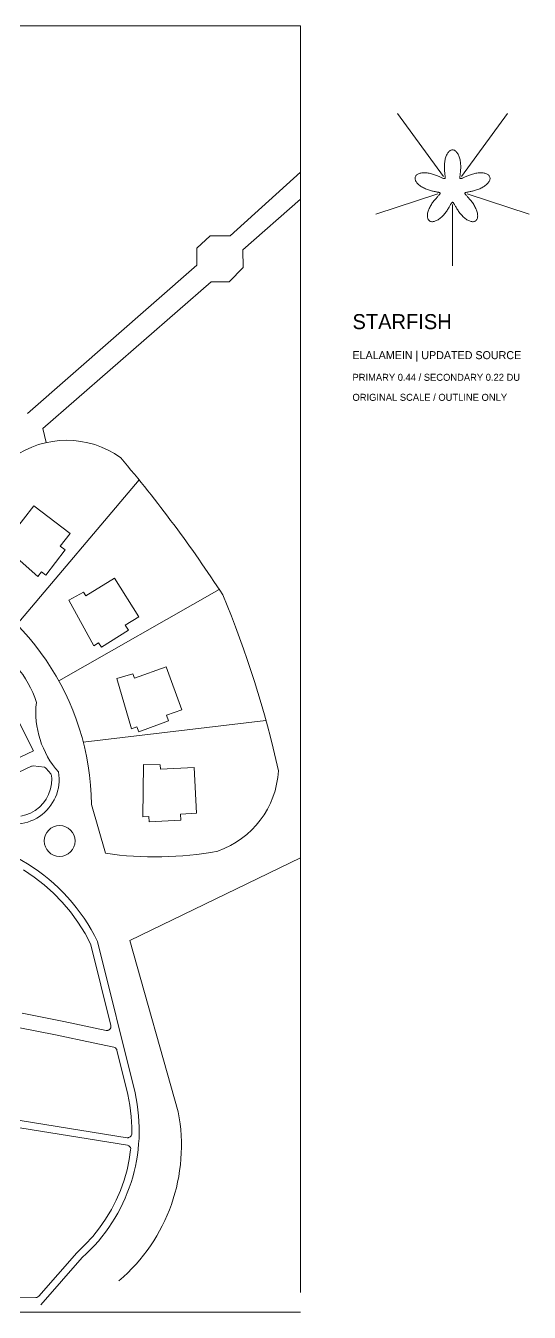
# Model space of a CAD drawing. Header units: inches. Extents: x 36 to 78.3, y 17.3 to 55.9.
# Drawn here: x 63.2 to 78.3, y 17.31 to 55.9 of the extents above; entities that cross this region are included whole.
import ezdxf

# ---------------------------------------------------------------- set-up
doc = ezdxf.new("R2010")
doc.units = ezdxf.units.IN
for name, color, linetype, lineweight in [('01_ORIGINAL_PLAN', 7, 'Continuous', 20), ('02_CONCEPT_CLOSED_AREAS', 7, 'Continuous', 15), ('03_CONCEPT_ICON', 7, 'Continuous', 15), ('04_TITLE', 7, 'Continuous', 15)]:
    doc.layers.add(name, color=color, linetype=linetype, lineweight=lineweight)

msp = doc.modelspace()

# ---------------------------------------------------------------- linework, layer by layer
at = {"layer": '01_ORIGINAL_PLAN'}
for p, q in [((36.248, 55.9), (71.442, 55.9)), ((71.442, 55.9), (71.442, 17.906)), ((71.442, 17.312), (36.248, 17.312))]:
    msp.add_line(p, q, dxfattribs=at)
for points in [[(63.257, 44.272), (68.329, 48.719), (68.329, 49.231), (68.73, 49.6), (69.33, 49.6), (71.442, 51.512), (71.442, 50.696), (69.711, 49.177), (69.725, 48.651), (69.304, 48.218), (68.761, 48.218), (63.72, 43.82), (63.817, 43.397)], [(66.604, 42.276), (62.941, 37.945)], [(69.006, 38.995), (64.196, 36.253)], [(70.407, 35.063), (64.93, 34.409)], [(65.18, 32.538), (65.591, 31.078)], [(71.442, 30.938), (66.326, 28.468)], [(66.326, 28.468), (67.775, 23.323)]]:
    msp.add_lwpolyline(points, dxfattribs=at)
for points in [[(60.29, 39.74, -0.089338), (62.813, 42.944, -0.322066), (66.051, 42.944, -0.030946), (69.111, 38.833, -0.044664), (70.78, 33.554, -0.301674), (68.967, 31.144, -0.082145), (65.591, 31.078)], [(60.29, 39.74, -0.300089), (65.18, 32.538)], [(59.998, 35.322), (60.235, 35.059), (61.831, 36.816), (61.933, 37.418, -0.214593), (63.522, 35.602, 0.212382), (64.188, 33.517, -0.642649), (62.166, 32.15, 0.132984), (51.615, 31.858, -0.471407), (50.913, 32.245)], [(53.65, 30.945, -0.14301), (60.243, 31.63, -0.286424), (65.36, 28.431), (66.481, 23.89, -0.272091), (64.9, 18.954), (63.661, 17.533)]]:
    msp.add_lwpolyline(points, format="xyb", dxfattribs=at)
for points in [[(62.827, 40.702), (63.445, 41.502), (64.534, 40.672), (64.241, 40.288), (64.384, 40.18), (63.804, 39.42), (63.677, 39.516), (63.571, 39.377), (62.394, 40.407), (62.722, 40.782)], [(65.006, 38.799), (65.865, 39.334), (66.595, 38.175), (66.187, 37.918), (66.283, 37.767), (65.474, 37.257), (65.389, 37.391), (65.242, 37.298), (64.498, 38.674), (64.936, 38.911)], [(66.464, 36.332), (67.417, 36.67), (67.882, 35.382), (67.428, 35.218), (67.489, 35.05), (66.59, 34.725), (66.536, 34.875), (66.372, 34.816), (65.94, 36.319), (66.419, 36.457)], [(61.796, 34.957), (62.78, 35.461), (63.435, 34.152), (62.399, 33.663)], [(67.244, 33.6), (68.254, 33.648), (68.327, 32.28), (67.845, 32.255), (67.855, 32.076), (66.9, 32.025), (66.892, 32.184), (66.717, 32.175), (66.739, 33.739), (67.237, 33.732)]]:
    msp.add_lwpolyline(points, close=True, dxfattribs=at)
msp.add_circle((64.22, 31.448), 0.463, dxfattribs=at)
msp.add_arc((62.535, 22.313), 5.337, 310.4718, 10.9016, dxfattribs=at)
at = {"layer": '02_CONCEPT_CLOSED_AREAS'}
for points in [[(62.555, 33.306), (63.377, 33.692), (63.393, 33.696), (63.426, 33.697), (63.764, 33.657), (63.795, 33.645), (63.821, 33.624), (63.952, 33.459), (63.97, 33.429), (63.975, 33.413), (63.985, 33.31), (63.978, 33.167), (63.948, 33.011), (63.891, 32.846), (63.818, 32.706), (63.736, 32.591), (63.614, 32.462), (63.485, 32.362), (63.343, 32.282), (63.21, 32.229), (63.056, 32.191)], [(63.139, 30.579), (63.459, 30.363), (63.757, 30.131), (64.033, 29.883), (64.298, 29.611), (64.544, 29.319), (64.771, 29.01), (64.981, 28.675), (65.146, 28.364), (65.157, 28.337), (65.755, 25.911), (65.759, 25.879), (65.757, 25.863), (65.753, 25.847), (65.74, 25.818), (65.719, 25.793), (65.706, 25.783), (65.678, 25.769), (65.662, 25.765), (65.646, 25.763), (65.614, 25.765), (64.346, 26.03), (63.1, 26.279)], [(63.027, 25.844), (64.096, 25.632), (65.228, 25.397), (65.845, 25.266), (65.873, 25.256), (65.898, 25.24), (65.918, 25.218), (65.932, 25.192), (65.936, 25.177), (66.265, 23.846), (66.327, 23.52), (66.367, 23.186), (66.384, 22.868), (66.381, 22.65), (66.372, 22.62), (66.365, 22.605), (66.345, 22.581), (66.333, 22.571), (66.319, 22.562), (66.29, 22.551), (66.274, 22.548), (66.243, 22.549), (57.347, 23.982)], [(56.93, 23.825), (66.251, 22.325), (66.28, 22.316), (66.294, 22.309), (66.318, 22.289), (66.337, 22.264), (66.343, 22.25), (66.351, 22.22), (66.35, 22.189), (66.307, 21.894), (66.241, 21.587), (66.153, 21.278), (66.042, 20.968), (65.914, 20.672), (65.771, 20.393), (65.6, 20.109), (65.415, 19.842), (65.211, 19.587), (64.989, 19.344), (64.734, 19.099), (63.596, 17.793), (63.571, 17.771), (63.54, 17.757), (63.506, 17.752), (59.891, 17.735)]]:
    msp.add_lwpolyline(points, dxfattribs=at)
at = {"layer": '03_CONCEPT_ICON'}
for points in [[(75.728, 51.374), (74.354, 53.265)], [(76.272, 51.374), (77.646, 53.265)], [(76.784, 51), (76.815, 51.013), (76.845, 51.027), (76.875, 51.041), (76.903, 51.057), (76.931, 51.073), (76.958, 51.091), (76.983, 51.109), (77.006, 51.127), (77.028, 51.146), (77.048, 51.166), (77.066, 51.186), (77.082, 51.206), (77.095, 51.227), (77.106, 51.247), (77.114, 51.268), (77.12, 51.288), (77.124, 51.307), (77.125, 51.327), (77.123, 51.345), (77.118, 51.363), (77.111, 51.381), (77.102, 51.397), (77.09, 51.412), (77.076, 51.426), (77.059, 51.439), (77.04, 51.45), (77.019, 51.46), (76.996, 51.469), (76.972, 51.476), (76.946, 51.482), (76.918, 51.486), (76.889, 51.489), (76.859, 51.49), (76.828, 51.49), (76.796, 51.488), (76.764, 51.485), (76.732, 51.481), (76.699, 51.475), (76.667, 51.468), (76.634, 51.461), (76.602, 51.452), (76.571, 51.443), (76.54, 51.433), (76.511, 51.423), (76.482, 51.412), (76.455, 51.401), (76.428, 51.39), (76.404, 51.379), (76.38, 51.368), (76.358, 51.358), (76.338, 51.349), (76.32, 51.34), (76.303, 51.333), (76.287, 51.326), (76.274, 51.321), (76.262, 51.317), (76.252, 51.314), (76.243, 51.314), (76.236, 51.314), (76.23, 51.317), (76.226, 51.322), (76.223, 51.328), (76.221, 51.337), (76.22, 51.347), (76.22, 51.36), (76.221, 51.374), (76.223, 51.391), (76.225, 51.409), (76.227, 51.429), (76.23, 51.452), (76.233, 51.475), (76.236, 51.501), (76.238, 51.528), (76.241, 51.556), (76.243, 51.586), (76.244, 51.616), (76.245, 51.648), (76.245, 51.68), (76.244, 51.713), (76.242, 51.746), (76.24, 51.779), (76.236, 51.812), (76.231, 51.844), (76.225, 51.877), (76.218, 51.908), (76.21, 51.939), (76.201, 51.968), (76.19, 51.996), (76.179, 52.023), (76.166, 52.048), (76.152, 52.071), (76.138, 52.092), (76.123, 52.111), (76.107, 52.128), (76.09, 52.143), (76.073, 52.155), (76.055, 52.164), (76.037, 52.171), (76.018, 52.175), (76, 52.176), (75.982, 52.175), (75.963, 52.171), (75.945, 52.164), (75.927, 52.155), (75.91, 52.143), (75.893, 52.128), (75.877, 52.111), (75.862, 52.092), (75.848, 52.071), (75.834, 52.048), (75.821, 52.023), (75.81, 51.996), (75.799, 51.968), (75.79, 51.939), (75.782, 51.908), (75.775, 51.877), (75.769, 51.844), (75.764, 51.812), (75.76, 51.779), (75.758, 51.746), (75.756, 51.713), (75.755, 51.68), (75.755, 51.648), (75.756, 51.616), (75.757, 51.586), (75.759, 51.556), (75.762, 51.528), (75.764, 51.501), (75.767, 51.475), (75.77, 51.452), (75.773, 51.429), (75.775, 51.409), (75.777, 51.391), (75.779, 51.374), (75.78, 51.36), (75.78, 51.347), (75.779, 51.337), (75.777, 51.328), (75.774, 51.322), (75.77, 51.317), (75.764, 51.314), (75.757, 51.314), (75.748, 51.314), (75.738, 51.317), (75.726, 51.321), (75.713, 51.326), (75.697, 51.333), (75.68, 51.34), (75.662, 51.349), (75.642, 51.358), (75.62, 51.368), (75.596, 51.379), (75.572, 51.39), (75.545, 51.401), (75.518, 51.412), (75.489, 51.423), (75.46, 51.433), (75.429, 51.443), (75.398, 51.452), (75.366, 51.461), (75.333, 51.468), (75.301, 51.475), (75.268, 51.481), (75.236, 51.485), (75.204, 51.488), (75.172, 51.49), (75.141, 51.49), (75.111, 51.489), (75.082, 51.486), (75.054, 51.482), (75.028, 51.476), (75.004, 51.469), (74.981, 51.46), (74.96, 51.45), (74.941, 51.439), (74.924, 51.426), (74.91, 51.412), (74.898, 51.397), (74.889, 51.381), (74.882, 51.363), (74.877, 51.345), (74.875, 51.327), (74.876, 51.307), (74.88, 51.288), (74.886, 51.268), (74.894, 51.247), (74.905, 51.227), (74.918, 51.206), (74.934, 51.186), (74.952, 51.166), (74.972, 51.146), (74.994, 51.127), (75.017, 51.109), (75.042, 51.091), (75.069, 51.073), (75.097, 51.057), (75.125, 51.041), (75.155, 51.027), (75.185, 51.013), (75.216, 51), (75.247, 50.988), (75.278, 50.977), (75.308, 50.967), (75.338, 50.958), (75.368, 50.95), (75.397, 50.943), (75.424, 50.936), (75.451, 50.931), (75.476, 50.925), (75.499, 50.921), (75.521, 50.916), (75.541, 50.913), (75.56, 50.909), (75.576, 50.905), (75.59, 50.902), (75.602, 50.898), (75.611, 50.894), (75.619, 50.889), (75.624, 50.884), (75.627, 50.879), (75.628, 50.873), (75.627, 50.866), (75.623, 50.858), (75.618, 50.849), (75.61, 50.839), (75.601, 50.827), (75.59, 50.815), (75.578, 50.801), (75.564, 50.786), (75.548, 50.77), (75.532, 50.752), (75.515, 50.733), (75.497, 50.713), (75.478, 50.692), (75.459, 50.669), (75.44, 50.645), (75.421, 50.62), (75.402, 50.594), (75.384, 50.567), (75.366, 50.539), (75.348, 50.511), (75.332, 50.482), (75.317, 50.453), (75.303, 50.423), (75.29, 50.393), (75.278, 50.364), (75.269, 50.335), (75.261, 50.306), (75.254, 50.277), (75.25, 50.25), (75.247, 50.223), (75.246, 50.197), (75.247, 50.173), (75.251, 50.15), (75.256, 50.128), (75.263, 50.109), (75.271, 50.091), (75.282, 50.075), (75.295, 50.061), (75.309, 50.049), (75.324, 50.039), (75.342, 50.031), (75.36, 50.026), (75.38, 50.023), (75.401, 50.023), (75.423, 50.025), (75.446, 50.029), (75.47, 50.035), (75.494, 50.044), (75.518, 50.054), (75.543, 50.067), (75.568, 50.082), (75.593, 50.099), (75.618, 50.117), (75.643, 50.137), (75.667, 50.158), (75.691, 50.181), (75.714, 50.205), (75.736, 50.229), (75.758, 50.254), (75.779, 50.28), (75.798, 50.306), (75.817, 50.332), (75.835, 50.358), (75.852, 50.384), (75.868, 50.409), (75.883, 50.433), (75.896, 50.456), (75.909, 50.478), (75.921, 50.499), (75.932, 50.519), (75.941, 50.537), (75.951, 50.553), (75.959, 50.567), (75.967, 50.579), (75.974, 50.59), (75.981, 50.598), (75.988, 50.603), (75.994, 50.607), (76, 50.608), (76.006, 50.607), (76.012, 50.603), (76.019, 50.598), (76.026, 50.59), (76.033, 50.579), (76.041, 50.567), (76.049, 50.553), (76.059, 50.537), (76.068, 50.519), (76.079, 50.499), (76.091, 50.478), (76.104, 50.456), (76.117, 50.433), (76.132, 50.409), (76.148, 50.384), (76.165, 50.358), (76.183, 50.332), (76.202, 50.306), (76.221, 50.28), (76.242, 50.254), (76.264, 50.229), (76.286, 50.205), (76.309, 50.181), (76.333, 50.158), (76.357, 50.137), (76.382, 50.117), (76.407, 50.099), (76.432, 50.082), (76.457, 50.067), (76.482, 50.054), (76.506, 50.044), (76.53, 50.035), (76.554, 50.029), (76.577, 50.025), (76.599, 50.023), (76.62, 50.023), (76.64, 50.026), (76.658, 50.031), (76.676, 50.039), (76.691, 50.049), (76.705, 50.061), (76.718, 50.075), (76.729, 50.091), (76.737, 50.109), (76.744, 50.128), (76.749, 50.15), (76.753, 50.173), (76.754, 50.197), (76.753, 50.223), (76.75, 50.25), (76.746, 50.277), (76.739, 50.306), (76.731, 50.335), (76.722, 50.364), (76.71, 50.393), (76.697, 50.423), (76.683, 50.453), (76.668, 50.482), (76.652, 50.511), (76.634, 50.539), (76.616, 50.567), (76.598, 50.594), (76.579, 50.62), (76.56, 50.645), (76.541, 50.669), (76.522, 50.692), (76.503, 50.713), (76.485, 50.733), (76.468, 50.752), (76.452, 50.77), (76.436, 50.786), (76.422, 50.801), (76.41, 50.815), (76.399, 50.827), (76.39, 50.839), (76.382, 50.849), (76.377, 50.858), (76.373, 50.866), (76.372, 50.873), (76.373, 50.879), (76.376, 50.884), (76.381, 50.889), (76.389, 50.894), (76.398, 50.898), (76.41, 50.902), (76.424, 50.905), (76.44, 50.909), (76.459, 50.913), (76.479, 50.916), (76.501, 50.921), (76.524, 50.925), (76.549, 50.931), (76.576, 50.936), (76.603, 50.943), (76.632, 50.95), (76.662, 50.958), (76.692, 50.967), (76.722, 50.977), (76.753, 50.988), (76.784, 51)], [(75.561, 50.857), (73.7, 50.253)], [(76.439, 50.857), (78.3, 50.253)], [(76, 50.538), (76, 48.7)]]:
    msp.add_lwpolyline(points, dxfattribs=at)

# ---------------------------------------------------------------- texts
at = {"layer": '04_TITLE'}
for s, height, p in [('STARFISH', 0.45, (73, 46.8)), ('ELALAMEIN | UPDATED SOURCE', 0.24, (73, 45.9)), ('PRIMARY 0.44 / SECONDARY 0.22 DU', 0.21, (73, 45.25)), ('ORIGINAL SCALE / OUTLINE ONLY', 0.21, (73, 44.65))]:
    msp.add_text(s, height=height, dxfattribs=at).set_placement(p)

doc.saveas('drawing.dxf')
